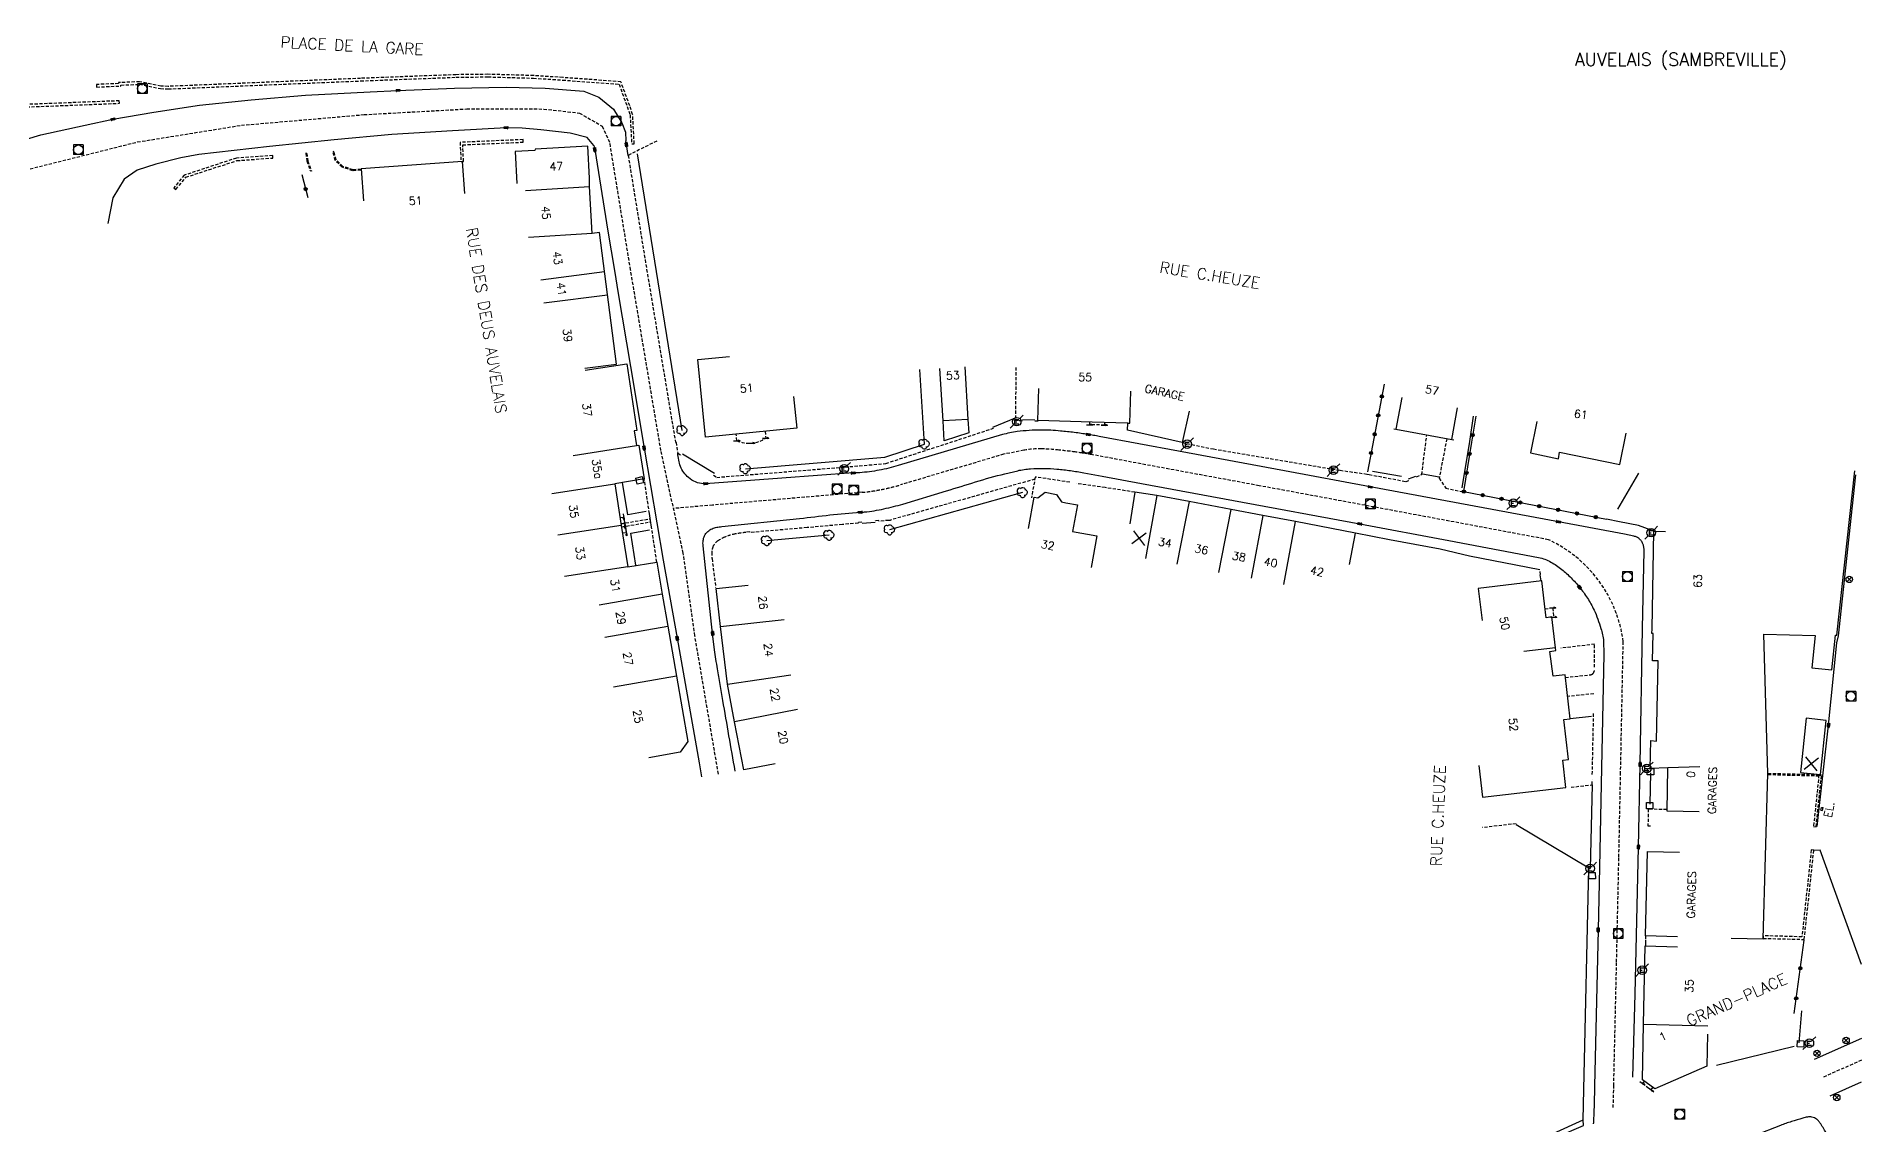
# Model space of a CAD drawing. Header units: millimetres. Extents: x 168000 to 169000, y 125999 to 127001.
# Drawn here: x 168714.9 to 169000, y 126338.9 to 126508.9 of the extents above; entities that cross this region are included whole.
import ezdxf
from ezdxf.enums import TextEntityAlignment as Align

# ---------------------------------------------------------------- set-up
doc = ezdxf.new("R2010")
doc.units = ezdxf.units.MM
doc.linetypes.add('DASHED', pattern=[0.75, 0.5, -0.25])
doc.layers.get('0').update_dxf_attribs({"linetype": 'CONTINUOUS'})
for name, color, linetype in [('W0001', 6, 'DASHED'), ('W0008', 7, 'CONTINUOUS'), ('W0100', 7, 'CONTINUOUS'), ('W0105', 7, 'CONTINUOUS'), ('W0112', 1, 'DASHED'), ('W0300', 7, 'CONTINUOUS'), ('W0302', 3, 'CONTINUOUS'), ('W0310', 3, 'CONTINUOUS'), ('W0322', 7, 'CONTINUOUS'), ('W0400', 7, 'CONTINUOUS'), ('W0420', 7, 'CONTINUOUS'), ('W0469', 7, 'CONTINUOUS'), ('W0471', 7, 'CONTINUOUS'), ('W0980', 7, 'CONTINUOUS'), ('W0984', 7, 'CONTINUOUS'), ('W0989', 7, 'CONTINUOUS'), ('W0991', 7, 'CONTINUOUS'), ('W1102', 7, 'CONTINUOUS')]:
    doc.layers.add(name, color=color, linetype=linetype)
doc.styles.get("Standard").update_dxf_attribs({"font": 'romans.shx', "width": 0.85})

# ---------------------------------------------------------------- blocks, each defined once
blk = doc.blocks.new('T400')
for p, q in [((-0.15, 0.3), (0.15, 0.3)), ((-0.15, -0.25), (-0.15, 0.3)), ((-0.15, 0.15), (0.15, 0.15)), ((-0.15, 0), (0.15, 0)), ((0.15, 0.3), (0.15, -0.25)), ((-0.15, -0.15), (0.15, -0.15)), ((-0.15, -0.25), (-0.15, -0.3)), ((-0.15, -0.3), (0.15, -0.3)), ((0.15, -0.3), (0.15, -0.25))]:
    blk.add_line(p, q)
blk = doc.blocks.new('t105o')
for p, q in [((-0.5, 0), (0.5, 0)), ((0.5, 0), (0.2, 0.1)), ((0.5, 0), (0.2, -0.1))]:
    blk.add_line(p, q)
blk = doc.blocks.new('T420')
for p, q in [((0.75, 0.75), (-0.75, 0.75)), ((-0.75, 0.75), (-0.75, -0.75)), ((0.75, 0.75), (0.75, -0.75)), ((0.75, -0.75), (-0.75, -0.75))]:
    blk.add_line(p, q)
blk.add_ellipse((0, 0), major_axis=(-0.53, 0.53), ratio=1, start_param=3.926991, end_param=10.210176)
blk = doc.blocks.new('T471')
for p, q in [((-0.333334, 0.333334), (-0.333334, -0.333334)), ((-0.333334, 0.333334), (0.333334, 0.333334)), ((-0.333334, 0), (0, 0)), ((0.500001, 0.500001), (1.000002, 1.000002)), ((-0.500001, -0.500001), (-1.000002, -1.000002)), ((-0.333334, -0.333334), (0.333334, -0.333334))]:
    blk.add_line(p, q)
blk.add_ellipse((0, 0), major_axis=(0.471405, 0.471405), ratio=1, start_param=5.4977871438, end_param=11.780972451)
blk = doc.blocks.new('t991o')
at = {"color": 0, "linetype": 'Continuous'}
for p, q in [((-1, 1), (1, -1)), ((-1, -1), (1, 1))]:
    blk.add_line(p, q, dxfattribs=at)
blk = doc.blocks.new('t322o')
at = {"color": 0, "linetype": 'Continuous'}
for radius in [0.25, 0.15]:
    blk.add_circle((0, 0), radius, dxfattribs=at)
blk = doc.blocks.new('T300')
for p, q in [((-0.8, 0.51), (-0.86, 0.34)), ((-0.86, 0.34), (-0.86, 0.17)), ((-0.86, 0.17), (-0.74, 0.06)), ((-0.69, 0.63), (-0.8, 0.51)), ((-0.8, -0.06), (-0.74, 0.06)), ((-0.74, 0.06), (-0.69, 0.11)), ((-0.57, 0.69), (-0.69, 0.63)), ((-0.46, 0.69), (-0.57, 0.69)), ((-0.29, 0.63), (-0.46, 0.69)), ((-0.29, 0.63), (-0.17, 0.74)), ((-0.23, 0.57), (-0.29, 0.63)), ((-0.17, 0.74), (-0.06, 0.8)), ((-0.06, 0.8), (0.06, 0.8)), ((0.06, 0.8), (0.23, 0.74)), ((0.23, 0.74), (0.34, 0.63)), ((0.34, 0.63), (0.4, 0.51)), ((0.46, 0.46), (0.34, 0.46)), ((0.4, 0.51), (0.4, 0.46)), ((0.57, 0.4), (0.46, 0.46)), ((0.57, 0.4), (0.69, 0.29)), ((0.69, 0.29), (0.74, 0.17)), ((0.74, 0.06), (0.69, -0.17)), ((0.74, 0.17), (0.74, 0.06)), ((-0.8, -0.17), (-0.8, -0.06)), ((-0.8, -0.23), (-0.8, -0.17)), ((-0.74, -0.34), (-0.8, -0.23)), ((-0.69, -0.4), (-0.74, -0.34)), ((-0.51, -0.46), (-0.69, -0.4)), ((-0.4, -0.46), (-0.51, -0.46)), ((-0.4, -0.46), (-0.34, -0.46)), ((-0.34, -0.46), (-0.34, -0.4)), ((-0.34, -0.51), (-0.34, -0.46)), ((-0.29, -0.63), (-0.34, -0.51)), ((-0.17, -0.74), (-0.29, -0.63)), ((-0.06, -0.8), (-0.17, -0.74)), ((0.06, -0.8), (-0.06, -0.8)), ((0.17, -0.74), (0.06, -0.8)), ((0.23, -0.69), (0.17, -0.74)), ((0.29, -0.46), (0.23, -0.46)), ((0.29, -0.63), (0.23, -0.69)), ((0.46, -0.4), (0.29, -0.46)), ((0.34, -0.51), (0.29, -0.63)), ((0.34, -0.51), (0.34, -0.46)), ((0.57, -0.34), (0.46, -0.4)), ((0.63, -0.29), (0.57, -0.34)), ((0.69, -0.17), (0.63, -0.29))]:
    blk.add_line(p, q)
blk = doc.blocks.new('t112o')
at = {"color": 0, "linetype": 'Continuous'}
for p, q in [((-0.5, 0.5), (0.5, 0.5)), ((-0.5, -0.5), (-0.5, 0.5)), ((0.5, 0.5), (0.5, -0.5)), ((0.5, -0.5), (-0.5, -0.5))]:
    blk.add_line(p, q, dxfattribs=at)
blk = doc.blocks.new('T469')
at = {"color": 0, "linetype": 'Continuous', "flags": 128}
for points in [[(-0.35, 0.35), (0.35, -0.35)], [(-0.35, -0.35), (0.35, 0.35)]]:
    blk.add_lwpolyline(points, dxfattribs=at)
at = {"color": 0, "linetype": 'Continuous'}
blk.add_circle((0, 0), 0.5, dxfattribs=at)

msp = doc.modelspace()

# ---------------------------------------------------------------- linework, layer by layer
at = {"layer": 'W0001'}
for points in [[(168545.12, 126475.29), (168562.28, 126474.26), (168592.22, 126475.67), (168611.24, 126476.59), (168624.39, 126474.48), (168649.28, 126474.67), (168670.82, 126477.13), (168705.18, 126486.07), (168730.67, 126492.45), (168746.91, 126495.06), (168766.07, 126496.72), (168782.11, 126497.61), (168794.14, 126497.6), (168799.72, 126496.97), (168803.28, 126494.91), (168804.48, 126492.27)], [(168821.43, 126393.68), (168817.75, 126415.28), (168815.93, 126428.21), (168812.45, 126444.22), (168807.71, 126472.45), (168804.48, 126492.27), (168804.48, 126492.27)], [(169000, 126348.95), (168993.87, 126346.24)]]:
    msp.add_lwpolyline(points, dxfattribs=at)
msp.add_lwpolyline([(168961.22, 126341.56), (168961.3, 126344.96), (168961.74, 126364.32), (168962.1, 126380.7), (168962.36, 126393.62), (168962.78, 126414.41, 0.2566), (168951.1, 126430.3), (168922.44, 126435.67), (168905.89, 126438.74), (168890.4, 126441.6), (168879.71, 126443.6, 0.0124), (168877.16, 126444.01, 0.0086), (168874.59, 126444.31, 0.0216), (168871.86, 126444.49, 0.0523), (168869.15, 126444.28), (168865.99, 126443.65), (168849.88, 126438.87, -0.0117), (168848.41, 126438.47, -0.0114), (168846.91, 126438.14, -0.0126), (168845.4, 126437.88, -0.015), (168843.88, 126437.7), (168820.51, 126435.7), (168814.42, 126435.17), (168814.42, 126435.17)], format="xyb", dxfattribs=at)
at = {"layer": 'W0008'}
for points in [[(168709.38, 126491.7), (168715.6, 126493.54), (168722.5, 126495.1), (168726.82, 126495.99), (168733.23, 126497.12), (168740.39, 126498.2), (168748.44, 126499.04), (168756.95, 126499.74), (168767.02, 126500.29), (168771.37, 126500.5), (168780.19, 126500.85), (168788.28, 126500.99), (168794.37, 126500.88), (168800.43, 126500.39), (168802.75, 126499.46), (168805.06, 126497.59), (168806.36, 126495.45), (168806.9, 126494), (168806.99, 126492.65)], [(168801.96, 126491.88), (168800.92, 126493.14), (168798.27, 126493.81), (168793.71, 126494.33), (168790.79, 126494.6), (168788.26, 126494.68), (168779.87, 126494.18), (168770.39, 126493.59), (168761.4, 126492.79), (168751.29, 126491.75), (168740.24, 126490.47), (168737.43, 126489.98), (168733.55, 126488.99), (168730.64, 126488.03), (168728.61, 126486.65), (168726.84, 126483.7), (168726.02, 126479.69)], [(168807.33, 126490.35), (168807.05, 126492.03), (168806.99, 126492.65), (168806.99, 126492.65)], [(168801.96, 126491.88), (168802.11, 126491.25), (168804.16, 126478.5), (168805.2, 126472.36), (168805.78, 126468.75), (168807.69, 126457.38), (168809.82, 126444.62), (168812.82, 126427.08), (168814.98, 126414.89), (168818.42, 126395.42), (168818.81, 126393.22), (168818.81, 126393.22)], [(168810.14, 126434.68), (168807.29, 126434.19), (168806.47, 126439.24), (168806.47, 126439.24)], [(168993.1, 126385.46), (168994.85, 126401.29), (168996.16, 126414.16), (168996.4, 126415.3), (168996.5, 126416.21), (168999.14, 126440.42)], [(168811, 126432.23), (168810.82, 126433.32), (168810.65, 126434.37), (168810.65, 126434.37)], [(168967.57, 126431.61), (168965.17, 126432.51), (168962.21, 126433.1), (168960.16, 126433.51), (168960.16, 126433.51)], [(168808.52, 126426.31), (168807.73, 126431.32), (168810.65, 126431.86), (168810.65, 126431.86)], [(168957.9, 126392), (168957.61, 126378.91), (168957.41, 126378.99), (168957.41, 126378.99)], [(169000, 126363.9), (168993.56, 126381.8), (168992.54, 126381.75)], [(169000, 126352.33), (168992.62, 126349.08)], [(168995.11, 126343.39), (169000, 126345.57)], [(168922.53, 126324.53), (168922.8, 126324.73), (168922.98, 126324.17), (168939.24, 126331.21), (168948.34, 126335.19), (168956.59, 126338.78), (168956.53, 126339.62), (168956.53, 126339.62)]]:
    msp.add_lwpolyline(points, dxfattribs=at)
for points in [[(168964.3, 126346.33), (168964.62, 126359.29), (168965.14, 126382.26), (168965.41, 126395.17), (168965.81, 126416.42), (168966.04, 126428.56, 0.0393), (168966.01, 126429.06, 0.0499), (168965.89, 126429.54, 0.0587), (168965.67, 126430, 0.0664), (168965.34, 126430.39, 0.0668), (168964.92, 126430.68, 0.0637), (168964.44, 126430.84), (168962.98, 126431.15), (168952.64, 126433.1), (168923.25, 126438.54), (168909.86, 126441.04), (168893.28, 126444.11), (168880.91, 126446.44, 0.0046), (168880.04, 126446.6, 0.0031), (168879.18, 126446.74, 0.007), (168877.02, 126447.05, 0.0095), (168874.86, 126447.28, 0.0094), (168873.34, 126447.39, 0.013), (168871.82, 126447.43, 0.0174), (168869.96, 126447.37, 0.016), (168868.11, 126447.18, 0.0145), (168866.94, 126446.99, 0.0242), (168865.79, 126446.71), (168849.53, 126441.87, -0.0137), (168848.05, 126441.48, -0.0118), (168846.55, 126441.16, -0.014), (168845.03, 126440.91, -0.0204), (168843.5, 126440.77), (168842.46, 126440.72), (168831.32, 126439.91), (168819.43, 126439.05), (168819.09, 126439.05, -0.0989), (168817.86, 126439.32, -0.0744), (168816.77, 126440, -0.0593), (168816.02, 126440.8, -0.0634), (168815.51, 126441.73, -0.0496), (168815.23, 126442.75, -0.016), (168815.08, 126443.82), (168815.08, 126443.82)], [(168824.04, 126394.15, -0.0004), (168823.08, 126399.66, -0.0011), (168822.13, 126405.19, -0.0001), (168821.72, 126407.66, 0.0012), (168821.3, 126410.13, -0.0026), (168821.04, 126411.61, -0.0099), (168820.83, 126413.1), (168820.52, 126415.66), (168819.04, 126429.34, -0.059), (168819.04, 126430.15, -0.0835), (168819.27, 126430.92, -0.0886), (168819.76, 126431.57, -0.0811), (168820.43, 126432.02, -0.0608), (168821.17, 126432.24, -0.0201), (168821.94, 126432.35), (168834.12, 126433.62, 0.002), (168838.84, 126434.16, -0.0139), (168843.58, 126434.59, 0.0004), (168843.92, 126434.61, 0.0044), (168844.25, 126434.63, 0.0231), (168845.77, 126434.83, 0.0115), (168847.28, 126435.12, 0.0077), (168848.77, 126435.47, 0.0117), (168850.24, 126435.87), (168857.07, 126437.93, 0.0005), (168861.61, 126439.33, -0.0139), (168866.18, 126440.6), (168868.19, 126441.08, -0.0248), (168869.18, 126441.27, -0.0162), (168870.2, 126441.38, -0.0221), (168872.26, 126441.44, -0.0178), (168874.32, 126441.33, -0.0138), (168876.42, 126441.09, -0.0091), (168878.52, 126440.75), (168881.39, 126440.24), (168887.52, 126439.09), (168901.92, 126436.43), (168921.62, 126432.78), (168935.51, 126430.19), (168949.56, 126427.51, -0.0775), (168951.47, 126426.8, -0.0444), (168953.18, 126425.64, -0.0283), (168954.64, 126424.32, -0.0249), (168955.95, 126422.87, -0.0274), (168957.2, 126421.16, -0.0341), (168958.22, 126419.31, -0.0224), (168958.8, 126417.89, -0.0116), (168959.29, 126416.42, -0.0188), (168959.56, 126415.45, -0.0494), (168959.7, 126414.47), (168959.75, 126412.4), (168959.31, 126392.07), (168959.05, 126379.13), (168958.85, 126369.34), (168958.3, 126344.91, -0.0006), (168958.24, 126342.26, -0.0068), (168958.14, 126339.61, -0.0154), (168958.11, 126339.1, -0.005565), (168958.1, 126339.03, -0.005565)], [(168997.5, 126331.76), (168994.56, 126337.47, 0.0183), (168994.12, 126338.24, 0.011), (168993.63, 126338.99, 0.0216), (168993.34, 126339.4, 0.0581), (168992.98, 126339.75, 0.0582), (168992.64, 126339.96, 0.0607), (168992.26, 126340.08, 0.0883), (168991.54, 126340.07, 0.027), (168990.83, 126339.89, 0.0056), (168989.05, 126339.37, 0.0181), (168987.33, 126338.77), (168975.3, 126334.07), (168976.98, 126329.5), (168976.98, 126329.5)]]:
    msp.add_lwpolyline(points, format="xyb", dxfattribs=at)
at = {"layer": 'W0100'}
for p, q in [((168801.28, 126486.8), (168801.01, 126491.79)), ((168765.6, 126488.25), (168765.96, 126483.26)), ((168868.94, 126437.65), (168848.18, 126431.83)), ((168990.47, 126393.91), (168993.59, 126393.59)), ((168993.66, 126388.01), (168993.75, 126388.46)), ((168993.75, 126388.46), (168993.99, 126388.43))]:
    msp.add_line(p, q, dxfattribs=at)
for points in [[(168801.01, 126491.79), (168792.78, 126491.34), (168792.77, 126491.1), (168789.7, 126490.96), (168789.92, 126485.96)], [(168781.8, 126484.4), (168781.44, 126489.39), (168765.6, 126488.25)], [(168800.55, 126457.09), (168805.51, 126457.74), (168802.83, 126478.3), (168801.73, 126478.16), (168801.27, 126485.49), (168801.28, 126486.8)], [(168833.17, 126452.69), (168833.66, 126447.72), (168819.4, 126446.3), (168818.19, 126458.43), (168823.17, 126458.92), (168823.17, 126458.92)], [(168800.59, 126456.81), (168807.12, 126457.79), (168808.68, 126447.37), (168808.28, 126447.31), (168808.62, 126445.02), (168809.01, 126445.08), (168809.84, 126439.83), (168805.26, 126439.02), (168806.25, 126432.54), (168807.27, 126426.05), (168811.8, 126426.8), (168812.66, 126421.76), (168813.53, 126416.77), (168814.86, 126408.99), (168816.67, 126398.75), (168815.46, 126397.1), (168810.54, 126396.22), (168810.54, 126396.22)], [(168859.92, 126457.31), (168860.41, 126449.09), (168856.52, 126448.86), (168856.03, 126457.07), (168856.03, 126457.07)], [(168894.98, 126450.38), (168893.89, 126445.5), (168885.35, 126447.41), (168885.37, 126448.5), (168879.83, 126448.68), (168871.35, 126448.92), (168871.49, 126453.92), (168871.49, 126453.92)], [(168885.37, 126448.5), (168885.69, 126448.49), (168885.85, 126453.49), (168885.85, 126453.49)], [(168928.19, 126452.51), (168927.28, 126447.59), (168935.99, 126445.98), (168936.9, 126450.9), (168936.9, 126450.9)], [(168860.41, 126449.09), (168860.54, 126446.98), (168856.71, 126445.72), (168856.52, 126448.86), (168856.52, 126448.86)], [(168949.29, 126448.75), (168948.28, 126443.85), (168952.64, 126442.95), (168952.84, 126443.95), (168962.25, 126442.05), (168963.26, 126446.95), (168963.26, 126446.95)], [(168979.63, 126368.05), (168984.63, 126367.9), (168985.38, 126393.78), (168984.74, 126415.53), (168992.74, 126415.35), (168992.25, 126410.26), (168995.35, 126409.94), (168995.93, 126415.37), (168996.13, 126415.39), (168998.97, 126441.05)], [(168869.87, 126432.03), (168870.77, 126436.95), (168871.35, 126436.84), (168872.48, 126437.71), (168874.26, 126437.36), (168875.01, 126436.2), (168875.7, 126436.07), (168877.5, 126435.72), (168876.74, 126431.57), (168880.54, 126430.88), (168879.64, 126425.96), (168879.64, 126425.96)], [(168920.01, 126426.42), (168920.96, 126431.32), (168917.18, 126432.06), (168911.56, 126433.13), (168906.47, 126434.1), (168901.51, 126434.99), (168894.99, 126436.27), (168889.92, 126437.19), (168886.48, 126437.72), (168885.72, 126432.78), (168885.72, 126432.78)], [(168974.77, 126394.79), (168969.77, 126394.64), (168966.97, 126394.56), (168967.11, 126398.91), (168967.95, 126398.83), (168968.23, 126411.36), (168967.36, 126411.39), (168967.45, 126415.62), (168967.27, 126415.63), (168967.29, 126416.36), (168967.57, 126431.61), (168969.4, 126431.58)], [(168830.31, 126395.29), (168825.4, 126394.34), (168823.95, 126401.84), (168822.84, 126407.74), (168821.76, 126416.73), (168821.1, 126422.65), (168826.07, 126423.21), (168826.07, 126423.21)], [(168940.22, 126395.02), (168940.79, 126390.06), (168953.82, 126391.55), (168953.32, 126395.84), (168954.21, 126395.95), (168953.48, 126402.21), (168954.48, 126402.32), (168953.7, 126409.16), (168951.84, 126408.97), (168951.33, 126412.85), (168952.23, 126412.96), (168952.2, 126413.4), (168951.63, 126418.22), (168950.76, 126418.11), (168950.46, 126420.3), (168950.05, 126423.88), (168940.12, 126422.65), (168940.73, 126417.68), (168940.73, 126417.68)], [(168993.59, 126393.59), (168994.46, 126402.06), (168991.38, 126402.39), (168990.47, 126393.91)], [(168974.63, 126387.78), (168969.63, 126387.88), (168969.77, 126394.64), (168969.77, 126394.64)], [(168993.66, 126388.01), (168993.9, 126387.97), (168993.99, 126388.43)], [(168971.27, 126368.26), (168966.27, 126368.38), (168966.59, 126381.57), (168971.59, 126381.45), (168971.59, 126381.45)], [(168975.93, 126353.02), (168975.82, 126348.02), (168967.7, 126344.49), (168965.78, 126345.87), (168965.97, 126354.57), (168966.23, 126366.81), (168971.23, 126366.7), (168971.23, 126366.7)]]:
    msp.add_lwpolyline(points, dxfattribs=at)
at = {"layer": 'W0112'}
for p, q in [((168706.61, 126497.65), (168727.86, 126498.49)), ((168807.63, 126496.67), (168807.88, 126492.16)), ((168790.92, 126492.82), (168781.06, 126492.38)), ((168761.37, 126490.96), (168761.21, 126490.92)), ((168781.06, 126492.38), (168781.22, 126489.39)), ((168737.99, 126487.27), (168736.38, 126485.29)), ((168870.87, 126448.87), (168871.36, 126448.85)), ((168926.95, 126447.64), (168927.28, 126447.59)), ((168935.99, 126445.98), (168936.31, 126445.92)), ((168810.65, 126434.37), (168809.84, 126439.83)), ((168806.2, 126432.79), (168810.78, 126433.57)), ((168806.29, 126432.3), (168810.86, 126433.08)), ((168811.8, 126426.8), (168811, 126432.23)), ((168949.84, 126424.84), (168949.76, 126425.57)), ((168958.16, 126406.21), (168954.1, 126405.79)), ((168957.95, 126393.62), (168958.15, 126403.14)), ((168985.4, 126393.79), (168993.59, 126393.59)), ((168992.9, 126385.44), (168993.75, 126393.51)), ((168993.75, 126393.51), (168993.36, 126393.55)), ((168946.05, 126385.92), (168940.81, 126385.3)), ((168991.06, 126367.83), (168992.55, 126381.78)), ((168966.27, 126368.38), (168966.23, 126367.73)), ((168984.64, 126368), (168991.06, 126367.83))]:
    msp.add_line(p, q, dxfattribs=at)
for points in [[(168727.71, 126501.57), (168724.27, 126501.43), (168724.29, 126501.03)], [(168724.29, 126501.03), (168728.1, 126501.19), (168728.1, 126501.33), (168730.97, 126501.46), (168734.27, 126500.79), (168735.47, 126500.73), (168765.54, 126501.99), (168780.44, 126502.56), (168785.43, 126502.62), (168792.53, 126502.42), (168797.09, 126502.12), (168805.9, 126501.48), (168807.19, 126497.98), (168807.63, 126496.67)], [(168807.88, 126492.16), (168808.27, 126492.18), (168808.03, 126496.75), (168807.57, 126498.11), (168806.19, 126501.86), (168797.12, 126502.52), (168792.55, 126502.82), (168785.43, 126503.02), (168780.43, 126502.96), (168765.53, 126502.39), (168735.47, 126501.13), (168734.32, 126501.19), (168731, 126501.86), (168727.72, 126501.72), (168727.71, 126501.57)], [(168727.86, 126498.49), (168727.84, 126498.88), (168706.98, 126498.06)], [(168781.48, 126492), (168790.94, 126492.42), (168790.92, 126492.82)], [(168751.8, 126490.34), (168746.12, 126489.93), (168737.99, 126487.27)], [(168746.2, 126489.54), (168751.83, 126489.94), (168751.8, 126490.34)], [(168757.15, 126490.66), (168756.98, 126490.68), (168757.12, 126489.49), (168757.69, 126487.9)], [(168757.15, 126490.66), (168757.29, 126489.47), (168757.86, 126487.88)], [(168765.61, 126488.02), (168764.33, 126487.94), (168762.67, 126488.49), (168761.58, 126489.56), (168761.21, 126490.92)], [(168765.6, 126488.18), (168764.35, 126488.1), (168762.76, 126488.63), (168761.73, 126489.65), (168761.37, 126490.96)], [(168781.22, 126489.39), (168781.62, 126489.41), (168781.48, 126492)], [(168811.8, 126492.59), (168807.33, 126490.35), (168810.22, 126472.53), (168814.72, 126445.52), (168814.81, 126445.51), (168815.08, 126443.82), (168815.72, 126443.44), (168815.72, 126443.44)], [(168736.38, 126485.29), (168736.69, 126485.04), (168738.23, 126486.93), (168746.2, 126489.54)], [(168867.91, 126457.22), (168867.82, 126448.97), (168868.44, 126448.96), (168868.45, 126448.89), (168868.94, 126448.91), (168868.94, 126448.91)], [(168820.66, 126440.39), (168821.16, 126440.04), (168841.2, 126441.65), (168847.6, 126442.21), (168864.39, 126447.72), (168864.39, 126447.72)], [(168881.73, 126448.62), (168881.72, 126448.2), (168879.43, 126448.27), (168879.44, 126448.69), (168879.44, 126448.69)], [(168893.89, 126445.5), (168898.77, 126444.47), (168918.54, 126441.14), (168922.76, 126440.55), (168923.09, 126440.48), (168928.88, 126439.39), (168929.3, 126439.57), (168929.3, 126439.57)], [(168930.48, 126440.11), (168931.3, 126440.47), (168932.09, 126446.64), (168932.09, 126446.64)], [(168935.21, 126446.08), (168934.03, 126439.93), (168935.05, 126438.35), (168937.77, 126437.76), (168937.77, 126437.76)], [(168876.32, 126439.28), (168870.92, 126440.09), (168870.32, 126436.82), (168870.32, 126436.82)], [(168886.48, 126437.72), (168881.84, 126438.44), (168877.36, 126439.08), (168877.36, 126439.08)], [(168806.06, 126433.76), (168806.63, 126433.85), (168806.8, 126432.86), (168806.21, 126432.77), (168806.21, 126432.77)], [(168806.28, 126432.33), (168806.86, 126432.42), (168807.03, 126431.38), (168806.44, 126431.29), (168806.44, 126431.29)], [(168950.57, 126419.49), (168951.75, 126419.65), (168951.93, 126418.18), (168951.63, 126418.14), (168951.63, 126418.14)], [(168958.29, 126410.36), (168958.31, 126413.95), (168953.01, 126413.35), (168953.01, 126413.35)], [(168985.39, 126393.6), (168993.58, 126393.4), (168993.59, 126393.59)], [(168993.36, 126393.55), (168992.51, 126385.49), (168992.9, 126385.44)], [(168954.62, 126391.61), (168957.9, 126392), (168957.94, 126392.79), (168957.94, 126392.79)], [(168969.59, 126388.12), (168966.68, 126388.2), (168966.64, 126385.57), (168967.04, 126385.58), (168967.04, 126385.58)], [(168992.55, 126381.78), (168992.15, 126381.82), (168990.7, 126368.24)], [(168990.7, 126368.24), (168984.65, 126368.4), (168984.64, 126368)], [(168966.03, 126345.69), (168965.78, 126345.34), (168967.14, 126344.33), (168967.4, 126344.7), (168967.4, 126344.7)]]:
    msp.add_lwpolyline(points, dxfattribs=at)
for points in [[(168828.71, 126447.23), (168828.82, 126446.17, -0.2541), (168824.31, 126445.76), (168824.21, 126446.78), (168824.21, 126446.78)], [(168870.85, 126439.75), (168848.44, 126433.41, -0.011), (168848.25, 126433.36, -0.0363), (168848.05, 126433.32), (168846.47, 126433.19), (168846.46, 126433.29), (168845.88, 126433.24), (168845.88, 126433.24)], [(168843.82, 126433.05), (168843.27, 126433), (168843.28, 126432.89), (168840.8, 126432.67), (168835.27, 126432.18), (168826.38, 126431.42), (168826.33, 126431.51), (168825.72, 126431.44, 0.0198), (168824.07, 126431.2, 0.0494), (168822.43, 126430.71, 0.0604), (168821.36, 126430.13, 0.1224), (168820.6, 126429.26, 0.0969), (168820.39, 126428.33, 0.0451), (168820.43, 126427.34), (168821, 126422.81), (168821, 126422.81)], [(168953.73, 126408.78), (168957.68, 126409.2, 0.0806), (168957.87, 126409.26, 0.0821), (168958.04, 126409.37, 0.0937), (168958.19, 126409.58, 0.0286), (168958.29, 126409.84), (168958.29, 126409.84)]]:
    msp.add_lwpolyline(points, format="xyb", dxfattribs=at)
at = {"layer": 'W0302'}
for p, q in [((168815.77, 126447.35), (168808.77, 126490.58)), ((168838.73, 126430.98), (168828.99, 126430.12))]:
    msp.add_line(p, q, dxfattribs=at)
msp.add_lwpolyline([(168825.64, 126441.38), (168847.41, 126443.19), (168853.61, 126445.23), (168852.91, 126456.89), (168852.91, 126456.89)], dxfattribs=at)
at = {"layer": 'W0310'}
for p, q in [((168923.59, 126441.02), (168928.15, 126440.23)), ((168957.82, 126402.68), (168954.48, 126402.32)), ((168990.27, 126351.67), (168990.7, 126356.65)), ((168989.47, 126351.11), (168977.36, 126348.14))]:
    msp.add_line(p, q, dxfattribs=at)
msp.add_lwpolyline([(168939.34, 126449.58), (168938.76, 126445.66), (168937.57, 126438.39), (168937.57, 126438.39)], dxfattribs=at)
at = {"layer": 'W0322'}
for p, q in [((168756.33, 126487.39), (168757.3, 126483.76)), ((168925.44, 126454.6), (168922.82, 126440.89)), ((168864.28, 126447.89), (168867.83, 126449.32)), ((168868.94, 126449.1), (168870.85, 126449.05)), ((168815.84, 126443.72), (168820.8, 126440.68)), ((168929.25, 126439.8), (168930.4, 126440.23)), ((168931.4, 126440.6), (168934, 126440.13)), ((168965.14, 126440.69), (168961.9, 126435.05)), ((168843.88, 126432.86), (168845.9, 126433.05)), ((168949.97, 126423.87), (168949.79, 126424.81)), ((168967.05, 126393.84), (168966.93, 126388.96)), ((168966.33, 126366.81), (168966.33, 126367.73)), ((168989.47, 126356.27), (168991.04, 126367.72))]:
    msp.add_line(p, q, dxfattribs=at)
for points in [[(168939.77, 126449.6), (168939.07, 126445.55), (168937.8, 126437.84), (168960.16, 126433.51), (168960.16, 126433.51)], [(168949.76, 126425.57), (168938.78, 126427.73), (168934.18, 126428.82), (168926.24, 126430.26), (168920.96, 126431.32), (168920.96, 126431.32)], [(168922.48, 126324.67), (168938.91, 126331.6), (168956.53, 126339.62), (168956.63, 126344.4), (168957.41, 126378.99), (168946.06, 126385.76), (168946.06, 126385.76)]]:
    msp.add_lwpolyline(points, dxfattribs=at)
at = {"layer": 'W1102'}
for p, q in [((168791.29, 126484.87), (168801.27, 126485.49)), ((168801.73, 126478.16), (168791.75, 126477.54)), ((168803.63, 126472.15), (168793.71, 126470.86)), ((168804.1, 126468.53), (168794.18, 126467.24)), ((168798.74, 126443.46), (168808.62, 126445.02)), ((168795.38, 126437.49), (168805.26, 126439.02)), ((168889.92, 126437.19), (168888.14, 126427.35)), ((168894.99, 126436.27), (168893.06, 126426.46)), ((168899.58, 126425.18), (168901.51, 126434.99)), ((168906.47, 126434.1), (168904.65, 126424.26)), ((168909.74, 126423.3), (168911.56, 126433.13)), ((168806.25, 126432.54), (168796.36, 126431.01)), ((168807.27, 126426.05), (168797.39, 126424.52)), ((168812.66, 126421.76), (168802.81, 126420.05)), ((168803.67, 126415.05), (168813.53, 126416.77)), ((168821.76, 126416.73), (168831.7, 126417.84)), ((168952.2, 126413.4), (168947.23, 126412.81)), ((168814.86, 126408.99), (168805.02, 126407.25)), ((168822.84, 126407.74), (168832.74, 126409.2)), ((168833.76, 126403.74), (168823.95, 126401.84)), ((168965.97, 126354.57), (168975.97, 126354.35))]:
    msp.add_line(p, q, dxfattribs=at)

# ---------------------------------------------------------------- block references
at = {"layer": 'W0105'}
for p in [(168879.43, 126448.27), (168881.72, 126448.2), (168824.31, 126445.76), (168826.61, 126445.39), (168828.82, 126446.17), (168951.75, 126419.65), (168951.93, 126418.18)]:
    msp.add_blockref('t105o', p, dxfattribs=at)
for p, rotation in [((168806.63, 126433.85), 279.0052999999973), ((168806.8, 126432.86), 279.0052999999973), ((168806.86, 126432.42), 279.0052999999973), ((168807.03, 126431.38), 279.0052999999973), ((168965.78, 126345.34), 323.4202999999944), ((168967.14, 126344.33), 323.4202999999944)]:
    msp.add_blockref('t105o', p, dxfattribs=dict(at, rotation=rotation))
at = {"layer": 'W0112'}
for p, rotation in [((168809.14, 126439.55), 12.56604460073718), ((168967.04, 126394.05), 359.2687094299894), ((168966.9, 126388.73), 359.3430494200247), ((168957.92, 126377.78), 0.3816480100372907), ((168990.49, 126351.53), 87.83321019737397)]:
    msp.add_blockref('t112o', p, dxfattribs=dict(at, rotation=rotation))
at = {"layer": 'W0300'}
for p in [(168815.77, 126447.35), (168853.61, 126445.23), (168825.64, 126441.38), (168868.94, 126437.65), (168828.99, 126430.12), (168838.73, 126430.98), (168848.18, 126431.83)]:
    msp.add_blockref('T300', p, dxfattribs=at)
at = {"layer": 'W0322'}
for p, rotation in [((168756.94, 126485.1), 284.880218783486), ((168925.07, 126452.68), 259.2024307292283), ((168924.51, 126449.73), 259.2024307292283), ((168923.95, 126446.78), 259.2024307292283), ((168939.26, 126446.64), 260.1240483030854), ((168923.38, 126443.84), 259.2024307292283), ((168938.76, 126443.69), 260.7124535808417), ((168938.28, 126440.72), 260.7124535808417), ((168937.88, 126437.82), 349.0401281608108), ((168940.82, 126437.25), 349.0401281608108), ((168943.77, 126436.68), 349.0401281608108), ((168946.71, 126436.11), 349.0401281608108), ((168949.66, 126435.54), 349.0401281608108), ((168952.6, 126434.97), 349.0401281608108), ((168955.55, 126434.4), 349.0401281608108), ((168958.49, 126433.83), 349.0401281608108), ((168990.44, 126363.33), 82.1818662403864), ((168989.8, 126358.62), 82.1818662403864)]:
    msp.add_blockref('t322o', p, dxfattribs=dict(at, rotation=rotation))
at = {"layer": 'W0400'}
for p, rotation in [((168771.37, 126500.5), 272.7750179772773), ((168726.82, 126495.99), 281.6902494432431), ((168788.26, 126494.68), 88.35957336489153), ((168802.11, 126491.25), 9.151299999996606), ((168807.05, 126492.03), 189.4011000000023), ((168809.82, 126444.62), 9.481099999999003), ((168879.18, 126446.74), 261.092400000003), ((168819.43, 126439.05), 274.1685000000006), ((168842.46, 126440.72), 274.1233000000005), ((168923.25, 126438.54), 259.4292000000034), ((168843.58, 126434.59), 93.36440000000049), ((168921.62, 126432.78), 79.43470000000133), ((168952.64, 126433.1), 259.4974999999939), ((168955.95, 126422.87), 39.12029999999245), ((168820.52, 126415.66), 186.9540999999923), ((168814.98, 126414.89), 10.02410000000736), ((168994.85, 126401.29), 353.6879755300147), ((168965.41, 126395.17), 178.9087999999967), ((168965.14, 126382.26), 178.7056000000114), ((168958.85, 126369.34), 358.7068999999894)]:
    msp.add_blockref('T400', p, dxfattribs=dict(at, rotation=rotation))
at = {"layer": 'W0420'}
for p in [(168731.42, 126500.78), (168805.45, 126495.7), (168721.44, 126491.23), (168878.99, 126444.57), (168839.97, 126438.23), (168842.54, 126438.04), (168923.25, 126435.86), (168963.41, 126424.53), (168998.34, 126405.83), (168961.99, 126368.75), (168971.61, 126340.5)]:
    msp.add_blockref('T420', p, dxfattribs=at)
at = {"layer": 'W0469'}
for p in [(168998.09, 126424.09), (168993.05, 126350.04), (168997.59, 126352.05), (168996.14, 126343.12)]:
    msp.add_blockref('T469', p, dxfattribs=at)
at = {"layer": 'W0471'}
for p in [(168868.03, 126448.74), (168894.66, 126445.22), (168841.06, 126441.38), (168917.51, 126441.17), (168945.61, 126435.99), (168967.15, 126431.39), (168966.45, 126394.55), (168957.61, 126378.91), (168965.74, 126363.04), (168991.86, 126351.62)]:
    msp.add_blockref('T471', p, dxfattribs=at)
at = {"layer": 'W0991'}
for p, rotation in [((168887.13, 126430.54), 351.2537126404177), ((168992.17, 126395.26), 173.87182901885)]:
    msp.add_blockref('t991o', p, dxfattribs=dict(at, rotation=rotation))

# ---------------------------------------------------------------- texts
at = {"layer": 'W0980'}
msp.add_text('AUVELAIS (SAMBREVILLE)', height=2, dxfattribs=at).set_placement((168971.77, 126505.22), align=Align.MIDDLE)
at = {"layer": 'W0984'}
for s, rotation, p in [('GARAGE', 347.4272, (168891.14, 126453.29)), ('GARAGES', 88.821, (168976.7, 126391.12)), ('EL.', 79.4456, (168994.94, 126388.12)), ('GARAGES', 88.6144, (168973.43, 126374.81))]:
    msp.add_text(s, height=1.25, rotation=rotation, dxfattribs=at).set_placement(p, align=Align.MIDDLE)
at = {"layer": 'W0989'}
for s, rotation, p in [('PLACE DE LA GARE', 357, (168764.19, 126507.49)), ('RUE DES DEUS AUVELAIS', 279.1837, (168785.21, 126464.55)), ('RUE C.HEUZE', 350.77, (168898.22, 126471.63)), ('RUE C.HEUZE', 87.7535, (168933.85, 126387.19)), ('GRAND-PLACE', 23.872, (168980.49, 126358.4))]:
    msp.add_text(s, height=1.75, rotation=rotation, dxfattribs=at).set_placement(p, align=Align.MIDDLE)
at = {"layer": 'W0991'}
for s, rotation, p in [('47', 2.5344, (168796.11, 126488.64)), ('51', 2.7465, (168774.13, 126483.27)), ('45', 273.5579, (168794.51, 126481.39)), ('43', 277.4254, (168796.29, 126474.32)), ('41', 277.4245, (168796.92, 126469.44)), ('39', 277.4253, (168797.86, 126462.23)), ('53', 3.4058, (168858.05, 126455.97)), ('55', 358.2825, (168878.73, 126455.7)), ('51', 5.6775, (168825.84, 126453.97)), ('57', 349.5055, (168932.91, 126453.67)), ('37', 276.6977, (168800.91, 126450.59)), ('61', 352.6692, (168956.16, 126449.89)), ('35a', 278.9467, (168802.51, 126441.36)), ('35', 278.6441, (168798.83, 126434.73)), ('32', 349.6485, (168872.88, 126429.45)), ('34', 349.7441, (168891.21, 126429.85)), ('33', 279.0052, (168799.85, 126428.2)), ('36', 348.865, (168896.9, 126428.77)), ('38', 349.7688, (168902.75, 126427.66)), ('40', 349.2678, (168907.71, 126426.74)), ('42', 349.118, (168914.94, 126425.35)), ('63', 88.9152, (168974.43, 126423.85)), ('31', 279.6406, (168805.33, 126423.11)), ('26', 276.383, (168828.39, 126420.47)), ('29', 279.8728, (168806.2, 126418.06)), ('50', 281.6012, (168944.26, 126417.23)), ('24', 276.8588, (168829.25, 126413.07)), ('27', 279.7462, (168807.3, 126411.69)), ('22', 280.5939, (168830.27, 126406.08)), ('25', 280.0298, (168808.88, 126402.65)), ('52', 276.6562, (168945.62, 126401.38)), ('20', 280.9661, (168831.54, 126399.42)), ('0', 85.8422, (168973.35, 126393.62)), ('35', 88.7646, (168973.1, 126360.54)), ('1', 23.5227, (168968.97, 126352.67))]:
    msp.add_text(s, height=1.25, rotation=rotation, dxfattribs=at).set_placement(p, align=Align.MIDDLE)

doc.saveas('drawing.dxf')
